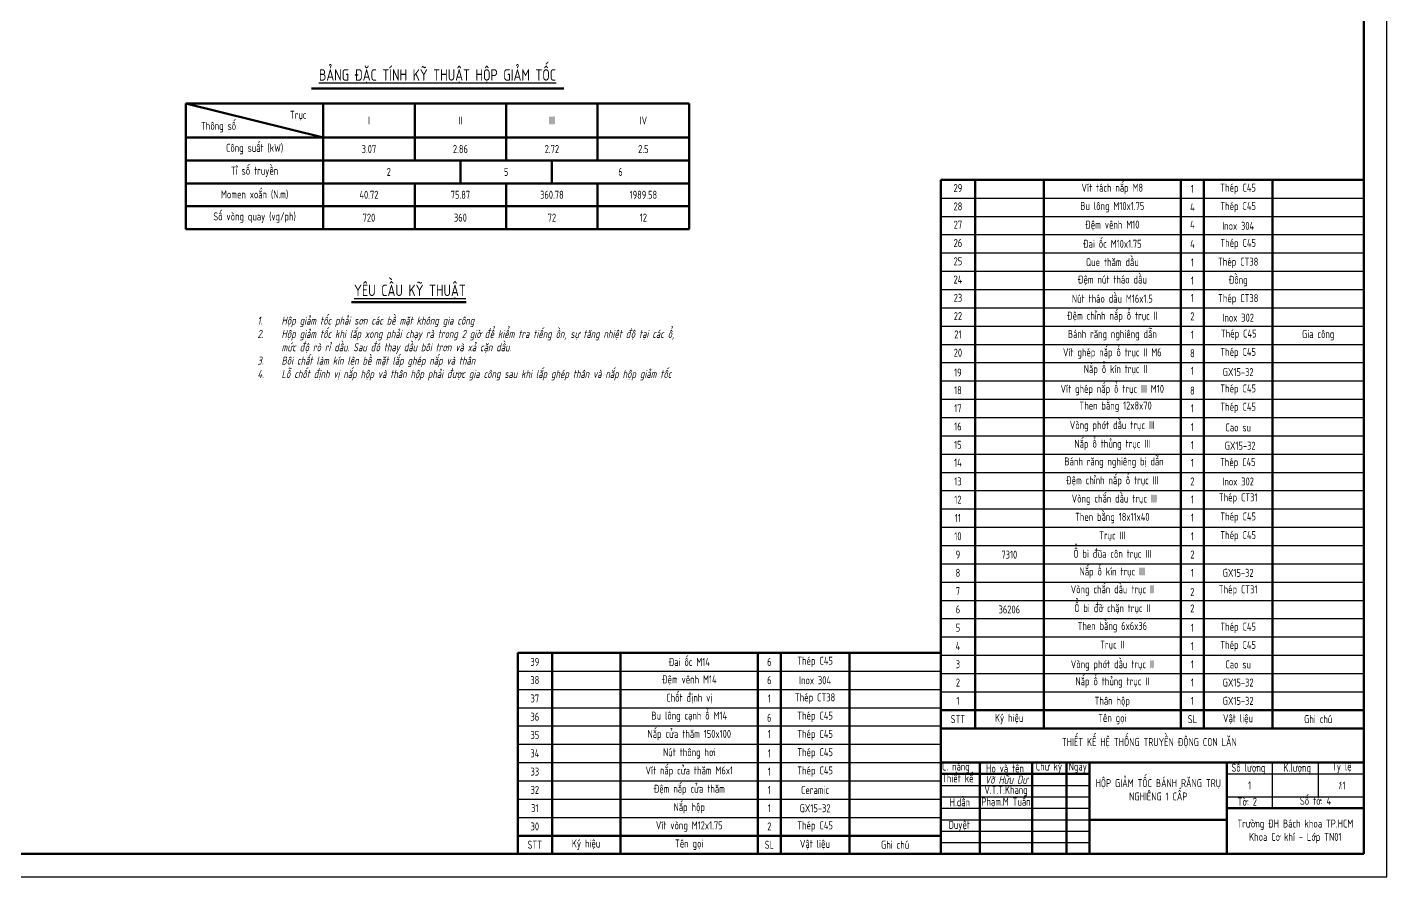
# Model space of a CAD drawing. Header units: millimetres. Extents: x -11122 to -2883, y -3177 to -1688.
# Drawn here: x -4971 to -4377, y -3177 to -2805 of the extents above; entities that cross this region are included whole.
import ezdxf

# ---------------------------------------------------------------- set-up
doc = ezdxf.new("R2010")
doc.units = ezdxf.units.MM
doc.header["$LTSCALE"] = 0.5
for name, color, linetype, lineweight in [('A.Net Dam Co Ban', 7, 'Continuous', 50), ('AM_0', 7, 'Continuous', 50), ('AM_4', 3, 'Continuous', 25), ('duong_dam', 7, 'Continuous', 50), ('duong_manh', 3, 'Continuous', 25), ('TEXT', 7, 'Continuous', 25)]:
    doc.layers.add(name, color=color, linetype=linetype, lineweight=lineweight)
doc.styles.get("Standard").update_dxf_attribs({"font": 'tcvn+7284-2003i.ttf', "width": 0.8, "height": 3.5})
doc.styles.add('TCVN', font='tcvn+7284-2003i.ttf', dxfattribs={"width": 0.8, "height": 3.5})

msp = doc.modelspace()

# ---------------------------------------------------------------- linework, layer by layer
at = {"layer": 'A.Net Dam Co Ban', "lineweight": 50}
for p, q in [((-4571.6, -3111.64), (-4571.6, -2871.64)), ((-4756.6, -3166.59), (-4756.6, -3078.59)), ((-4571.6, -3166.59), (-4571.6, -3111.75)), ((-4756.6, -3166.71), (-4756.6, -3166.59))]:
    msp.add_line(p, q, dxfattribs=at)
at = {"layer": 'AM_0'}
for p, q in [((-4386.6, -3166.59), (-4386.6, -2345.59)), ((-4846.82, -2831.68), (-4736.51, -2831.68)), ((-4901.67, -2838.2), (-4901.67, -2893.2)), ((-4901.67, -2838.2), (-4841.67, -2853.2)), ((-4681.67, -2838.2), (-4901.67, -2838.2)), ((-4841.67, -2893.2), (-4841.67, -2838.2)), ((-4801.67, -2838.2), (-4801.67, -2863.2)), ((-4761.67, -2838.2), (-4761.67, -2863.2)), ((-4721.67, -2838.2), (-4721.67, -2863.2)), ((-4681.67, -2838.2), (-4681.67, -2893.2)), ((-4901.67, -2853.2), (-4841.67, -2853.2)), ((-4841.67, -2853.2), (-4681.67, -2853.2)), ((-4901.67, -2863.2), (-4841.67, -2863.2)), ((-4841.67, -2863.2), (-4681.67, -2863.2)), ((-4721.67, -2863.2), (-4761.67, -2863.2)), ((-4741.67, -2863.2), (-4741.67, -2873.2)), ((-4901.67, -2873.2), (-4841.67, -2873.2)), ((-4841.67, -2873.2), (-4681.67, -2873.2)), ((-4801.67, -2873.2), (-4801.67, -2893.2)), ((-4761.67, -2873.2), (-4761.67, -2893.2)), ((-4721.67, -2873.2), (-4721.67, -2893.2)), ((-4901.67, -2883.2), (-4841.67, -2883.2)), ((-4841.67, -2883.2), (-4681.67, -2883.2)), ((-4901.67, -2893.2), (-4841.67, -2893.2)), ((-4841.67, -2893.2), (-4681.67, -2893.2)), ((-4829.34, -2925.18), (-4779.12, -2925.18)), ((-4386.6, -3146.59), (-4386.6, -3166.59)), ((-4386.6, -3166.59), (-5545.6, -3166.59))]:
    msp.add_line(p, q, dxfattribs=at)
at = {"layer": 'AM_0', "lineweight": 50}
msp.add_line((-4756.6, -3078.59), (-4571.6, -3078.59), dxfattribs=at)
at = {"layer": 'AM_4'}
for p, q in [((-4376.6, -3176.59), (-4376.6, -2335.59)), ((-5565.6, -3176.59), (-4376.6, -3176.59))]:
    msp.add_line(p, q, dxfattribs=at)
at = {"layer": 'AM_4', "lineweight": 25}
for p, q in [((-4571.6, -2879.64), (-4386.6, -2879.64)), ((-4571.6, -2887.64), (-4386.6, -2887.64)), ((-4571.6, -2895.64), (-4386.6, -2895.64)), ((-4571.6, -2903.64), (-4386.6, -2903.64)), ((-4571.6, -2911.64), (-4386.6, -2911.64)), ((-4571.6, -2919.64), (-4386.6, -2919.64)), ((-4571.6, -2927.64), (-4386.6, -2927.64)), ((-4571.6, -2935.64), (-4386.6, -2935.64)), ((-4571.6, -2943.64), (-4386.6, -2943.64)), ((-4571.6, -2951.64), (-4386.6, -2951.64)), ((-4571.6, -2959.64), (-4386.6, -2959.64)), ((-4571.6, -2967.64), (-4386.6, -2967.64)), ((-4571.6, -2975.64), (-4386.6, -2975.64)), ((-4571.6, -2983.64), (-4386.6, -2983.64)), ((-4571.6, -2991.64), (-4386.6, -2991.64)), ((-4571.6, -2999.64), (-4386.6, -2999.64)), ((-4571.6, -3007.64), (-4386.6, -3007.64)), ((-4571.6, -3015.64), (-4386.6, -3015.64)), ((-4571.6, -3023.64), (-4386.6, -3023.64)), ((-4571.6, -3031.64), (-4386.6, -3031.64)), ((-4571.6, -3039.64), (-4386.6, -3039.64)), ((-4571.6, -3047.64), (-4386.6, -3047.64)), ((-4571.6, -3055.64), (-4386.6, -3055.64)), ((-4571.6, -3063.64), (-4386.6, -3063.64)), ((-4571.6, -3071.64), (-4386.6, -3071.64)), ((-4571.6, -3079.64), (-4386.6, -3079.64)), ((-4756.6, -3086.59), (-4571.6, -3086.59)), ((-4571.6, -3087.64), (-4386.6, -3087.64)), ((-4756.6, -3094.59), (-4571.6, -3094.59)), ((-4571.6, -3095.64), (-4386.6, -3095.64)), ((-4756.6, -3102.59), (-4571.6, -3102.59)), ((-4756.6, -3110.59), (-4571.6, -3110.59)), ((-4756.6, -3118.59), (-4571.6, -3118.59)), ((-4756.6, -3126.59), (-4571.6, -3126.59)), ((-4756.6, -3134.59), (-4571.6, -3134.59)), ((-4756.6, -3142.59), (-4571.6, -3142.59)), ((-4756.6, -3150.59), (-4571.6, -3150.59))]:
    msp.add_line(p, q, dxfattribs=at)
at = {"layer": 'duong_dam'}
for p, q in [((-4781.67, -2863.2), (-4781.67, -2873.2)), ((-4556.66, -3103.64), (-4526.66, -3103.64)), ((-4526.66, -3103.64), (-4466.6, -3103.64)), ((-4466.6, -3103.64), (-4456.6, -3103.64)), ((-4456.6, -3103.64), (-4426.6, -3103.64)), ((-4426.6, -3103.64), (-4386.6, -3103.64)), ((-4571.6, -3166.59), (-4571.6, -3111.75)), ((-4571.6, -3126.59), (-4386.6, -3126.59)), ((-4554.6, -3166.59), (-4554.6, -3126.59)), ((-4531.6, -3166.59), (-4531.6, -3126.59)), ((-4516.6, -3166.59), (-4516.6, -3126.59)), ((-4506.6, -3166.59), (-4506.6, -3126.59)), ((-4446.6, -3166.59), (-4446.6, -3126.59)), ((-4571.6, -3131.59), (-4506.6, -3131.59)), ((-4446.6, -3146.59), (-4386.6, -3146.59)), ((-4506.6, -3151.59), (-4446.6, -3151.59)), ((-4741.66, -3158.59), (-4711.66, -3158.59)), ((-4711.66, -3158.59), (-4651.6, -3158.59)), ((-4651.6, -3158.59), (-4641.6, -3158.59)), ((-4641.6, -3158.59), (-4611.6, -3158.59)), ((-4611.6, -3158.59), (-4571.6, -3158.59)), ((-4756.6, -3166.71), (-4756.6, -3166.59))]:
    msp.add_line(p, q, dxfattribs=at)
at = {"layer": 'duong_dam', "lineweight": 50}
for p, q in [((-4571.6, -2871.64), (-4386.6, -2871.64)), ((-4556.6, -2871.64), (-4556.6, -3111.64)), ((-4526.6, -2871.64), (-4526.6, -3111.64)), ((-4466.6, -2871.64), (-4466.6, -3111.64)), ((-4456.6, -2871.64), (-4456.6, -3111.64)), ((-4426.6, -3111.64), (-4426.6, -2871.64)), ((-4741.6, -3078.59), (-4741.6, -3166.59)), ((-4711.6, -3078.59), (-4711.6, -3166.59)), ((-4651.6, -3078.59), (-4651.6, -3166.59)), ((-4641.6, -3078.59), (-4641.6, -3166.59)), ((-4611.6, -3166.59), (-4611.6, -3078.59)), ((-4571.6, -3103.64), (-4556.66, -3103.64)), ((-4571.6, -3111.64), (-4386.6, -3111.64)), ((-4756.6, -3158.59), (-4741.66, -3158.59)), ((-4756.6, -3166.59), (-4571.6, -3166.59))]:
    msp.add_line(p, q, dxfattribs=at)
at = {"layer": 'duong_manh'}
for p, q in [((-4426.6, -3146.59), (-4426.6, -3126.59)), ((-4406.6, -3126.59), (-4406.6, -3141.59)), ((-4446.6, -3131.59), (-4386.6, -3131.59)), ((-4446.6, -3141.59), (-4386.6, -3141.59))]:
    msp.add_line(p, q, dxfattribs=at)
at = {"layer": 'duong_manh', "lineweight": 25}
for p, q in [((-4571.6, -3136.59), (-4506.6, -3136.59)), ((-4571.6, -3141.59), (-4506.6, -3141.59)), ((-4571.6, -3146.59), (-4506.6, -3146.59)), ((-4571.6, -3151.59), (-4506.6, -3151.59)), ((-4571.6, -3156.59), (-4506.6, -3156.59)), ((-4571.6, -3161.59), (-4506.6, -3161.59))]:
    msp.add_line(p, q, dxfattribs=at)

# ---------------------------------------------------------------- texts
at = {"char_height": 3.5, "attachment_point": 5, "style": 'TCVN'}
for s, width, insert in [('Bánh răng nghiêng dẫn ', 60.0553, (-4496.63, -2939.64)), ('Gia công', 40, (-4406.6, -2939.64)), ('Vít ghép nắp ổ trục II M6', 60.0553, (-4496.63, -2947.64)), ('Đai ốc M14', 60, (-4681.6, -3082.59)), ('Thép C45', 30, (-4626.6, -3082.59)), ('Đệm vênh M14', 60, (-4681.6, -3090.59)), ('Inox 304', 30, (-4626.6, -3090.59)), ('Chốt định vị', 60, (-4681.6, -3098.59)), ('Thép CT38', 30, (-4626.6, -3098.59)), ('Bu lông cạnh ổ M14', 60, (-4681.6, -3106.59)), ('Thép C45', 30, (-4626.6, -3106.59)), ('Nắp cửa thăm 150x100', 60, (-4681.6, -3114.59)), ('Thép C45', 30, (-4626.6, -3114.59)), ('Nút thông hơi', 60, (-4681.6, -3122.59)), ('Thép C45', 30, (-4626.6, -3122.59)), ('Vít nắp cửa thăm M6x1', 60, (-4681.6, -3130.59)), ('Thép C45', 30, (-4626.6, -3130.59)), ('Đệm nắp cửa thăm', 60, (-4681.6, -3138.59)), ('Ceramic', 30, (-4626.6, -3138.59)), ('Nắp hộp', 60, (-4681.6, -3146.59)), ('GX15-32', 30, (-4626.6, -3146.59)), ('Vít vòng M12x1.75', 60, (-4681.6, -3154.59)), ('Thép C45', 30, (-4626.6, -3154.59))]:
    msp.add_mtext_dynamic_manual_height_columns(s, width=width, gutter_width=17.5, heights=[0], dxfattribs=dict(at, insert=insert))
at = {"char_height": 3.5, "attachment_point": 5}
for s, width, insert in [('{\\fTCVN 7284|b0|i1|c0|p34;Võ Hữu Dư}', 23, (-4543.1, -3134.09)), ('V.T.T.Khang', 52.1286, (-4543.1, -3139.09)), ('Phạm.M Tuấn', 49.321, (-4543.1, -3144.09))]:
    msp.add_mtext_dynamic_manual_height_columns(s, width=width, gutter_width=17.5, heights=[0], dxfattribs=dict(at, insert=insert))
at = {"layer": 'A.Net Dam Co Ban', "lineweight": 50, "char_height": 3.5, "attachment_point": 5, "style": 'TCVN'}
for s, width, gutter_width, heights, insert in [('29', 14.9447, 15, [0], (-4564.13, -2875.29)), ('1', 10, 15, [0], (-4461.6, -2875.61)), ('Thép C45', 30, 15, [0], (-4441.62, -2875.63)), ('28', 14.9447, 15, [0], (-4564.13, -2883.29)), ('4', 10, 15, [0], (-4461.6, -2883.65)), ('Thép C45', 30, 15, [0], (-4441.6, -2883.66)), ('27', 14.9447, 15, [0], (-4564.13, -2891.29)), ('4', 10, 15, [0], (-4461.6, -2891.26)), ('Inox 304', 30, 15, [0], (-4441.59, -2891.8)), ('26', 14.9447, 15, [0], (-4564.13, -2899.29)), ('4', 10, 15, [0], (-4461.59, -2899.78)), ('Thép C45', 30, 15, [0], (-4441.59, -2899.8)), ('25', 14.9447, 15, [0], (-4564.13, -2907.29)), ('1', 10, 15, [0], (-4461.6, -2907.81)), ('Thép CT38', 30, 15, [0], (-4441.6, -2908.01)), ('Đồng', 30, 15, [0], (-4441.6, -2915.94)), ('24', 14.9447, 15, [0], (-4564.13, -2915.29)), ('1', 10, 15, [0], (-4461.6, -2915.78)), ('23', 14.9447, 15, [0], (-4564.13, -2923.29)), ('1', 10, 15, [0], (-4461.6, -2923.32)), ('Thép CT38', 30, 15, [0], (-4441.58, -2923.97)), ('22', 14.9447, 15, [0], (-4564.13, -2931.29)), ('2', 10, 15, [0], (-4461.58, -2931.38)), ('Inox 302', 30, 15, [0], (-4441.58, -2931.97)), ('21', 14.9447, 15, [0], (-4564.13, -2939.29)), ('1', 10, 15, [0], (-4461.6, -2939.46)), ('Thép C45', 30, 15, [0], (-4441.35, -2939.45)), ('20', 14.9447, 15, [0], (-4564.13, -2947.29)), ('8', 10, 15, [0], (-4461.6, -2947.54)), ('Thép C45', 30, 15, [0], (-4441.6, -2947.46)), ('Nắp ổ kín trục II', 60.0553, 15, [0], (-4495.2, -2954.95)), ('1', 10, 15, [0], (-4461.6, -2955.21)), ('GX15-32', 30, 15, [0], (-4441.6, -2955.77)), ('18', 14.9447, 15, [0], (-4564.13, -2963.69)), ('8', 10, 15, [0], (-4461.6, -2963.85)), ('Thép C45', 30, 15, [0], (-4441.6, -2963.46)), ('17', 14.9447, 15, [0], (-4564.13, -2971.59)), ('Then bằng 12x8x70', 60.0553, 15, [0], (-4495.2, -2970.95)), ('1', 10, 15, [0], (-4461.6, -2971.59)), ('Thép C45', 30, 15, [0], (-4441.6, -2971.46)), ('16', 14.9447, 15, [0], (-4564.13, -2979.59)), ('Vòng phớt dầu trục III', 60.0553, 15, [0], (-4496.63, -2979.48)), ('1', 10, 15, [0], (-4461.6, -2979.83)), ('Cao su', 30, 15, [0], (-4441.59, -2979.99)), ('15', 14.9447, 15, [0], (-4564.13, -2987.59)), ('1', 10, 15, [1.27], (-4461.6, -2987.69)), ('GX15-32', 30, 15, [0], (-4440.72, -2987.98)), ('14', 14.9447, 15, [0], (-4564.13, -2995.43)), ('Bánh răng nghiêng bị dẫn', 60.0553, 15, [0], (-4495.87, -2995.41)), ('1', 10, 15, [0], (-4461.6, -2995.48)), ('Thép C45', 30, 15, [0], (-4441.74, -2995.65)), ('13', 14.9447, 15, [0], (-4564.13, -3003.59)), ('2', 10, 15, [0], (-4461.6, -3003.62)), ('Inox 302', 30, 15, [0], (-4441.6, -3003.64)), ('12', 14.9447, 15, [0], (-4564.13, -3011.59)), ('1', 10, 15, [0], (-4461.6, -3011.49)), ('Thép CT31', 30, 15, [0], (-4441.6, -3011.08)), ('11', 14.9447, 15, [0], (-4564.13, -3019.59)), ('1', 10, 15, [0], (-4461.6, -3019.45)), ('Thép C45', 30, 15, [0], (-4441.6, -3019.47)), ('10', 14.9447, 15, [0], (-4564.13, -3027.59)), ('Trục III', 60.0553, 15, [0], (-4496.63, -3027.6)), ('1', 10, 15, [0], (-4461.6, -3027.6)), ('Thép C45', 30, 15, [0], (-4441.6, -3027.62)), ('9', 14.9447, 15, [0], (-4564.13, -3035.59)), ('2', 10, 15, [0], (-4461.6, -3035.6)), ('8', 14.9447, 15, [0], (-4564.13, -3043.59)), ('Nắp ổ kín trục III', 60.0553, 15, [0], (-4496.63, -3043.54)), ('1', 10, 15, [0], (-4461.6, -3043.6)), ('GX15-32', 30, 15, [0], (-4441.6, -3043.61)), ('Vòng chắn dầu trục II', 60.0553, 15, [0], (-4496.63, -3051.33)), ('Thép CT31', 30, 15, [0], (-4441.61, -3051.33)), ('7', 14.9447, 15, [0], (-4564.13, -3051.59)), ('Ổ bi đỡ chặn trục II', 60.0553, 15, [0], (-4496.63, -3059.43)), ('2', 10, 15, [0], (-4461.64, -3052.04)), ('6', 14.9447, 15, [0], (-4564.13, -3059.59)), ('2', 10, 15, [0], (-4461.61, -3059.16)), ('5', 14.9447, 15, [0], (-4564.13, -3067.59)), ('Then bằng 6x6x36 ', 60.0553, 15, [0], (-4496.63, -3067.37)), ('1', 10, 15, [0], (-4461.6, -3067.64)), ('Thép C45', 30, 15, [0], (-4441.6, -3067.66)), ('Trục II', 60.0553, 15, [0], (-4496.63, -3075.34)), ('Thép C45', 30, 15, [0], (-4441.6, -3075.66)), ('4', 14.9447, 15, [0], (-4564.13, -3075.59)), ('1', 10, 15, [0], (-4461.6, -3075.64)), ('39', 14.9447, 15, [0], (-4749.13, -3082.55)), ('6', 10, 15, [0], (-4646.6, -3082.56)), ('3', 14.9447, 15, [0], (-4564.13, -3083.59)), ('Vòng phớt dầu trục II', 60.0553, 15, [0], (-4496.63, -3084.1)), ('1', 10, 15, [0], (-4461.6, -3083.64)), ('Cao su', 30, 15, [0], (-4441.6, -3083.66)), ('38', 14.9447, 15, [0], (-4749.13, -3090.55)), ('6', 10, 15, [0], (-4646.6, -3090.56)), ('2', 14.9447, 15, [0], (-4564.13, -3091.59)), ('Nắp ổ thủng trục II', 60.0553, 15, [0], (-4496.63, -3091.57)), ('1', 10, 15, [0], (-4461.6, -3091.59)), ('GX15-32', 30, 15, [0], (-4441.6, -3091.61)), ('37', 14.9447, 15, [0], (-4749.13, -3098.55)), ('1', 10, 15, [0], (-4646.6, -3098.56)), ('1', 14.9447, 15, [0], (-4564.13, -3099.59)), ('Thân hộp', 60.0553, 15, [0], (-4496.63, -3100.1)), ('1', 10, 15, [0], (-4461.6, -3099.59)), ('GX15-32', 30, 15, [0], (-4441.6, -3099.61)), ('36', 14.9447, 15, [0], (-4749.13, -3106.55)), ('6', 10, 15, [0], (-4646.64, -3107)), ('STT', 14.9447, 17.5, [0], (-4564.13, -3107.57)), ('Ký hiệu', 29.8564, 17.5, [0], (-4541.73, -3107.59)), ('Tên gọi', 60.0553, 17.5, [0], (-4496.63, -3107.59)), ('SL', 10, 17.5, [0], (-4461.6, -3107.59)), ('Vật liệu', 29.8564, 17.5, [0], (-4441.67, -3107.59)), ('Ghi chú', 40, 17.5, [0], (-4406.6, -3107.59)), ('35', 14.9447, 15, [0], (-4749.13, -3114.55)), ('1', 10, 15, [0], (-4646.61, -3114.11)), ('34', 14.9447, 15, [0], (-4749.13, -3122.55)), ('1', 10, 15, [0], (-4646.6, -3122.6)), ('33', 14.9447, 15, [0], (-4749.13, -3130.55)), ('1', 10, 15, [0], (-4646.6, -3130.6)), ('32', 14.9447, 15, [0], (-4749.13, -3138.55)), ('1', 10, 15, [0], (-4646.6, -3138.6)), ('31', 14.9447, 15, [0], (-4749.13, -3146.55)), ('1', 10, 15, [0], (-4646.6, -3146.55)), ('30', 14.9447, 15, [0], (-4749.13, -3154.55)), ('2', 10, 15, [0], (-4646.6, -3154.55)), ('STT', 14.9447, 17.5, [0], (-4749.13, -3162.53)), ('Ký hiệu', 29.8564, 17.5, [0], (-4726.73, -3162.55)), ('Tên gọi', 60.0553, 17.5, [0], (-4681.63, -3162.55)), ('SL', 10, 17.5, [0], (-4646.6, -3162.55)), ('Vật liệu', 29.8564, 17.5, [0], (-4626.67, -3162.55)), ('Ghi chú', 40, 17.5, [0], (-4591.6, -3162.55))]:
    msp.add_mtext_dynamic_manual_height_columns(s, width=width, gutter_width=gutter_width, heights=heights, dxfattribs=dict(at, insert=insert))
at = {"layer": 'A.Net Dam Co Ban', "lineweight": 50, "insert": (-4564.17, -2955.97), "char_height": 3.5, "attachment_point": 5, "style": 'TCVN'}
msp.add_mtext('19', dxfattribs=at)
at = {"layer": 'AM_0', "char_height": 3.5, "attachment_point": 5, "style": 'TCVN'}
for s, width, insert in [('IV', 40, (-4701.67, -2845.7)), ('2.5', 40, (-4701.67, -2858.2)), ('5', 40, (-4761.67, -2868.2)), ('6', 60, (-4711.67, -2868.2)), ('75.87', 40, (-4781.67, -2878.2)), ('360.78', 40, (-4741.67, -2878.2)), ('1989.58', 40, (-4701.67, -2878.2)), ('12', 40, (-4701.67, -2888.2)), ('Then bằng 18x11x40', 60.0553, (-4496.63, -3019.64)), ('Ổ bi đũa côn trục III', 60.0553, (-4496.63, -3035.64)), ('7310', 30, (-4541.66, -3035.64)), ('36206', 30, (-4541.66, -3059.64))]:
    msp.add_mtext_dynamic_manual_height_columns(s, width=width, gutter_width=17.5, heights=[0], dxfattribs=dict(at, insert=insert))
at = {"layer": 'AM_0', "lineweight": 25, "char_height": 3.5, "attachment_point": 5, "style": 'TCVN'}
for s, insert in [('Vít tách nắp M8', (-4496.63, -2875.64)), ('Bu lông M10x1.75', (-4496.63, -2883.64)), ('Đệm vênh M10', (-4496.63, -2891.64)), ('Đai ốc M10x1.75', (-4496.63, -2899.64)), ('Que thăm dầu', (-4496.63, -2907.64)), ('Đệm nút tháo dầu', (-4496.63, -2915.64)), ('Nút tháo dầu M16x1.5', (-4496.63, -2923.64)), ('Đệm chỉnh nắp ổ trục II', (-4496.63, -2931.64)), ('Vít ghép nắp ổ trục III M10', (-4496.63, -2963.64)), ('Nắp ổ thủng trục III', (-4496.63, -2987.64)), ('Đệm chỉnh nắp ổ trục III', (-4496.63, -3003.64)), (' Vòng chắn dầu trục III', (-4496.63, -3011.64))]:
    msp.add_mtext_dynamic_manual_height_columns(s, width=60.0553, gutter_width=12.75, heights=[0], dxfattribs=dict(at, insert=insert))
at = {"layer": 'duong_dam', "char_height": 3.5, "attachment_point": 5, "style": 'TCVN'}
for s, width, insert in [('III', 40, (-4741.67, -2845.7)), ('{\\fTCVN 7284|b0|i0|c163|p34;2}.72', 40, (-4741.67, -2858.2)), ('\\pt10.5;72', 40, (-4741.67, -2888.2)), ('1', 20, (-4436.6, -3136.59))]:
    msp.add_mtext_dynamic_manual_height_columns(s, width=width, gutter_width=17.5, heights=[0], dxfattribs=dict(at, insert=insert))
at = {"layer": 'duong_dam', "char_height": 3.5}
for s, width, gutter_width, heights, insert, attachment_point in [('\\pi52.96151;THIẾT KẾ HỆ THỐNG TRUYỀN ĐỘNG CON LĂN', 184.9021, 17.5, [11.93], (-4571.66, -3115.89), 1), ('C. năng', 23.0653, 14.87, [0], (-4571.09, -3126.59), 1), ('\\pi2.83128;Chữ ký', 17.291, 14.87, [0], (-4532.91, -3126.59), 1), ('\\pi4.51022;Ngày', 17.291, 14.87, [0], (-4520.22, -3126.59), 1), ('\\pi1.06855;Số lượng', 17.291, 14.87, [0], (-4445.59, -3127.1), 1), ('\\pi4.39037;Tỷ lệ', 17.291, 14.87, [0], (-4404.95, -3126.59), 1), ('\\pi1.2531;Thiết kế', 17.291, 14.87, [0], (-4572.33, -3131.74), 1), ('\\pi-0.0822;Họ và tên', 17.291, 14.87, [0], (-4551.73, -3127.39), 1), ('HỘP GIẢM TỐC BÁNH RĂNG TRỤ NGHIÊNG 1 CẤP', 60, 17.5, [0], (-4476.53, -3138.53), 5), ('\\pi6.48899;K.lượng', 25.3086, 14.87, [0], (-4428.3, -3127.1), 1), ('\\pi4.12204;H.dẫn', 17.291, 14.87, [0], (-4571.84, -3142.23), 1), ('\\pi4.50916;Tờ: 2', 17.291, 14.87, [0], (-4446.38, -3141.97), 1), ('\\pi12.82822;Số tờ: 4', 39.928, 14.87, [3.48], (-4427.42, -3141.59), 1), ('\\pi3.62992;Duyệt', 17.291, 14.87, [0], (-4571.84, -3152.1), 1), ('Trường ĐH Bách khoa TP.HCM\\PKhoa Cơ khí - Lớp TN01', 78.3828, 17.5, [0], (-4416.6, -3156.74), 5)]:
    msp.add_mtext_dynamic_manual_height_columns(s, width=width, gutter_width=gutter_width, heights=heights, dxfattribs=dict(at, insert=insert, attachment_point=attachment_point))
at = {"layer": 'duong_dam', "insert": (-4396.38, -3136.65), "char_height": 3.5, "width": 9.0382, "attachment_point": 5, "style": 'TCVN'}
msp.add_mtext('{\\fTCVN 7284|b0|i1|c163|p34;1}:1', dxfattribs=at)
at = {"layer": 'TEXT', "style": 'TCVN'}
for s, width, gutter_width, insert, char_height, attachment_point in [('{\\LBẢNG ĐẶC TÍNH KỸ THUẬT HỘP GIẢM TỐC}', 180.8793, 35, (-4791.69, -2826.31), 5, 5), ('Trục', 25.1058, 35, (-4852.62, -2843.6), 3.5, 5), ('Thông số', 27.2592, 35, (-4887.42, -2848.59), 3.5, 5), ('I', 40, 35, (-4821.67, -2845.7), 3.5, 5), ('II', 40, 35, (-4781.67, -2845.7), 3.5, 5), ('Công suất (kW)', 60, 35, (-4871.67, -2858.2), 3.5, 5), ('3.07', 40, 35, (-4821.67, -2858.2), 3.5, 5), ('2.86', 40, 35, (-4781.67, -2858.2), 3.5, 5), ('Tỉ số truyền', 60, 35, (-4871.67, -2868.2), 3.5, 5), ('2', 46.667, 35, (-4812.98, -2868.2), 3.5, 5), ('Momen xoắn (N.m)', 60, 35, (-4871.67, -2878.2), 3.5, 5), ('40.72', 40, 35, (-4821.67, -2878.2), 3.5, 5), ('Số vòng quay (vg/ph)', 60, 35, (-4871.67, -2888.2), 3.5, 5), ('720', 40, 35, (-4821.67, -2888.2), 3.5, 5), ('360', 40, 35, (-4781.67, -2888.2), 3.5, 5), ('{\\fTCVN 7284|b1|i0|c0|p34;\\LYÊU CẦU KỸ THUẬT}', 145.071, 20, (-4828.17, -2920.56), 5, 4), ('\\pi-10.5,l14,t14;{\\fTCVN 7284|b0|i1|c163|p34;1.^IHộp giảm tốc phải sơn các bề mặt không gia công\\P2.^IHộp giảm tốc khi lắp xong phải chạy rà trong 2 giờ để kiểm tra tiếng ồn, sự tăng nhiệt độ tại các ổ, mức độ rò rỉ dầu. Sau đó thay dầu bôi trơn và xả cặn dầu.\\P3.^IBôi chất làm kín lên bề mặt lắp ghép nắp và thân \\P4.^ILỗ chốt định vị nắp hộp và thân hộp phải được gia công sau khi lắp ghép thân và nắp hộp giảm tốc}', 192.9022, 20, (-4873.88, -2931.51), 3.5, 1)]:
    msp.add_mtext_dynamic_manual_height_columns(s, width=width, gutter_width=gutter_width, heights=[0], dxfattribs=dict(at, insert=insert, char_height=char_height, attachment_point=attachment_point))

doc.saveas('drawing.dxf')
